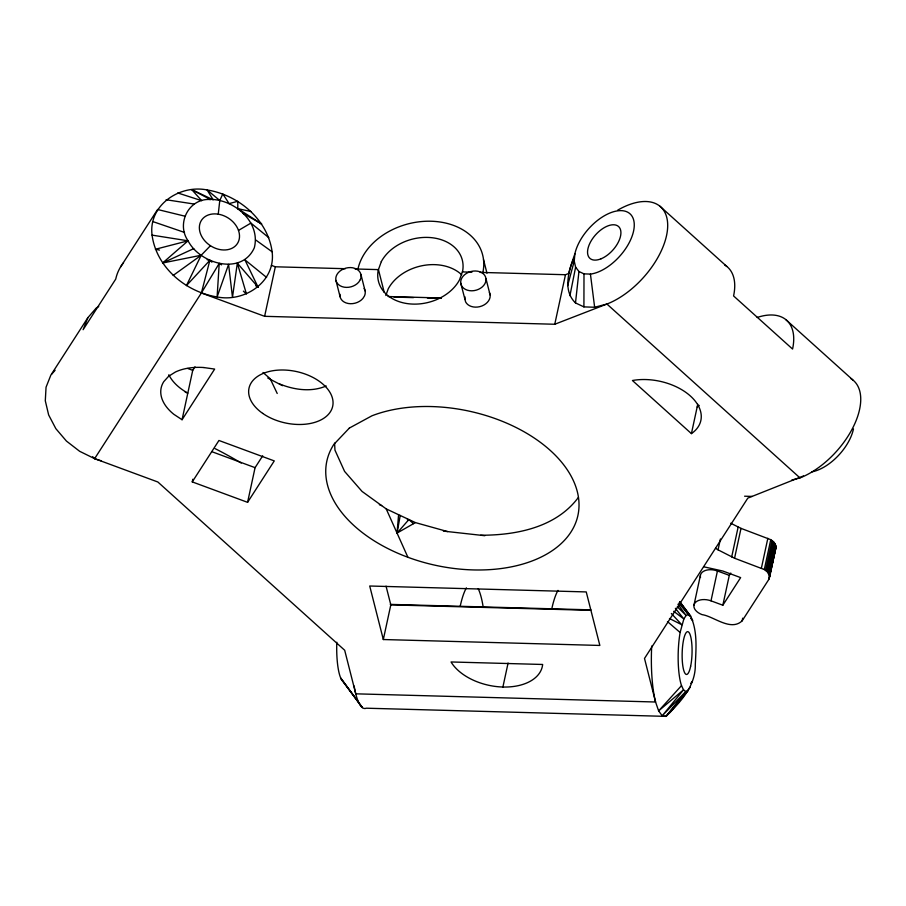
<?xml version="1.0" encoding="UTF-8"?>
<svg xmlns="http://www.w3.org/2000/svg" width="906" height="906" viewBox="0 0 906 906"><rect width="100%" height="100%" fill="white"/><g stroke="black" fill="none" stroke-linecap="round" stroke-linejoin="round"><path stroke-width="1.36" d="M617.699 210.158A64.213 34.564 -48 0 1 667.405 230.384A64.213 34.564 -48 0 1 606.929 304.042L594.642 307.259L583.917 306.885L583.996 273.861L578.945 271.494L575.616 267.145L574.234 261.109L574.891 253.816A38.528 20.736 -48 0 1 613.192 211.845A38.528 20.736 -48 0 1 632.014 236.409A38.528 20.736 -48 0 1 590.429 274.088L583.996 273.861M703.588 566.771L722.897 571.052L740.644 577.609L722.841 605.219L710.995 600.837A12.843 7.894 12.2 0 0 694.687 603.362A12.843 7.894 12.2 0 0 702.093 614.642C713.645 616.216 730.632 631.675 742.116 620.882L768.809 579.455L776.057 546.612L774.143 542.4L770.757 539.67L741.006 528.368L730.7 523.215M769.556 577.518L776.057 546.612M152.061 235.13C148.233 205.152 179.648 184.337 207.1 189.954C238.414 194.96 267.746 219.399 272.128 251.8C275.956 281.777 244.552 302.57 217.112 296.942C185.775 291.981 156.444 267.53 152.061 235.13L188.074 240.815C199.852 263.94 241.676 275.945 254.314 247.791C260.905 221.913 234.122 199.139 209.694 199.365L210.215 199.547M221.574 264.869L219.218 263.431L217.112 296.942L228.584 264.405L232.48 297.27L237.338 263.159L258.085 287.179L255.73 285.741M334.586 443.136L334.96 450.146L344.586 471.403L362.072 491.448L386.216 508.9L398.583 514.71L397.055 533.079L415.39 522.592L447.587 531.573M583.917 306.885L575.491 302.932C561.788 289.671 569.591 269.071 574.891 253.816M575.491 302.932L578.945 271.494M218.244 214.167A21.404 16.455 32.8 0 1 237.395 243.578A21.404 16.455 32.8 0 1 202.672 238.04A21.404 16.455 32.8 0 1 218.244 214.167L219.784 200.486L222.808 193.941L229.127 203.612L237.78 201.291L237.814 208.663L261.585 223.929L243.136 213.431M177.746 192.955L201.721 200.679L191.732 189.626L210.419 199.513C188.856 197.927 175.968 223.646 188.074 240.815L162.604 263L201.189 255.243L210.441 245.719M398.583 514.71L400.226 515.48L397.055 533.079L408.889 519.534L415.39 522.592M569.931 295.684L575.616 267.145M204.009 367.542A48.358 29.717 12.3 0 0 175.436 372.004L168.618 376.273L163.782 381.63A48.358 29.717 12.3 0 0 173.861 414.325L182.061 419.727L192.729 370.361L195.005 366.828M192.253 481.89L218.946 440.475L274.269 460.905L247.587 502.332L192.253 481.89L192.831 479.229M98.731 306.522L96.41 307.87L87.905 317.621L50.838 375.152L46.047 387.224L45.3 400.792L48.641 414.925L55.844 428.663L66.421 441.063L79.649 451.301L94.62 458.651L201.381 292.978L264.62 316.319L275.333 266.794L345.345 268.708M247.587 502.332L255.073 467.655L262.706 455.82M383.317 639.534L369.716 586.012L586.239 591.924L599.851 645.446L383.317 639.534L390.814 604.868L386.047 586.137M264.62 316.319L554.766 324.257L565.48 274.722L568.741 273.465A64.213 34.564 -48 0 1 573.181 259.999M502.898 687.02A48.346 29.694 12.2 0 0 542.649 664.472L451.041 661.969A48.346 29.694 12.2 0 0 502.898 687.02L508.085 663.033M691.414 433.623A48.346 29.694 12.2 0 0 690.417 396.024A48.346 29.694 12.2 0 0 632.422 380.509L691.414 433.623L697.756 404.28M693.939 605.299L700.383 575.435M769.602 576.476L767.699 572.264L764.313 569.534L734.562 558.232L718.062 549.84L720.406 538.979M710.995 600.837L717.439 570.973L729.296 575.355L730.78 573.056M731.686 556.952L738.13 527.088M722.841 605.219L729.296 575.355M734.562 558.232L741.006 528.368M742.116 620.882L742.693 618.164M761.391 568.164L767.846 538.3M764.313 569.534L770.757 539.67M765.593 570.372L772.048 540.508M766.725 571.278L773.18 541.414M767.699 572.264L774.143 542.4M768.481 573.283L774.924 543.419M769.058 574.347L775.513 544.483M769.443 575.412L775.887 545.548M768.809 579.455L776 547.654M803.475 475.956L747.824 498.107L644.506 658.447L655.57 702.003L658.628 710.882L662.195 715.785L666.046 716.374L688.084 690.61L685.751 691.527L683.509 689.828L681.516 685.615A38.528 8.89 -88.4 0 1 680.112 632.479L683.849 618.957L686.114 615.48L688.447 614.562L690.689 616.261C697.575 631.199 696.091 648.47 695.298 664.483C695.797 686.159 680.327 702.059 666.046 716.374L366.239 708.198A64.213 14.813 -88.4 0 1 354.121 685.967M567.632 285.639L574.234 261.109M385.843 295.515L388.221 288.867A43.239 32.627 -14.3 0 1 461.675 274.756M87.905 317.621L83.114 329.693L115.742 279.082A64.213 49.388 32.8 0 1 123.51 262.785M670.95 710.361L669.919 712.603L690.361 687.133M219.218 263.431L201.381 292.978L209.875 260.305L207.146 259.75M120.532 267.01L157.599 209.501L184.688 216.126M182.061 419.727L214.654 369.082L203.997 367.576M666.046 716.374L685.751 691.527L662.195 715.785L683.509 689.828L658.628 710.882L681.516 685.615M690.689 683.464L692.399 681.335M51.699 374.178L55.096 370.271M578.436 497.36C556.035 527.575 516.137 535.276 480.633 535.242M173.182 275.413L201.189 255.243L186.41 285.639L209.875 260.305L211.902 262.174M238.493 230.418L250.928 223.091L268.788 237.666M162.604 263L193.748 248.606M326.217 385.979C311.29 392.423 293.94 389.863 279.297 383.85M554.766 324.257L606.929 304.042L799.987 477.904A64.213 34.564 -48 0 0 852.806 427.847A64.213 34.564 -48 0 0 850.711 378.481M791.787 480.044L799.987 477.904M188.074 240.815L155.402 249.263L159.49 250.09M355.141 268.98L378.448 269.614L384.246 292.434M462.366 271.913L471.924 272.174M480.123 272.389L565.48 274.722M388.062 296.534L441.211 297.983M394.008 297.077L413.476 297.61M427.372 297.995L441.267 298.368M744.596 496.205L752.184 496.42M390.293 604.393L590.938 609.863M390.814 604.868L590.474 610.316M443.385 531.109L484.846 535.706M166.104 199.739L194.178 204.043M237.814 208.663L251.007 211.517M267.78 378.029L282.525 385.673M152.808 221.574L184.53 232.434M271.37 265.356L275.333 266.794M211.608 451.596L255.073 467.655M92.661 456.726L94.62 458.651L157.859 482.003L344.688 650.259L355.764 693.826L655.57 702.003A64.213 14.813 -88.4 0 1 651.697 646.023M185.243 392.151L187.802 393.102A48.358 29.717 12.3 0 1 168.833 374.756M187.746 368.47L192.729 370.361M379.354 504.699L381.664 505.605M400.226 515.48L408.889 519.534L413.464 523.691M191.732 189.626L213.17 199.796L207.1 189.954L219.784 200.486M669.466 618.504L681.799 624.755L671.357 613.509M715.502 548.277L718.062 549.84M258.108 221.744L261.585 223.929M255.617 239.909L272.128 251.8M673.69 611.29L683.849 618.957L675.366 608.311M266.591 277.429L244.869 259.796L258.085 287.179M667.484 621.607L680.112 632.479M263.012 372.491L270.192 378.719L277.213 393.476M659.795 206.104L726.827 266.466M785.808 319.591L852.84 379.954M243.386 291.154L246.432 293.952L237.338 263.159M677.314 606.805L686.114 615.48L677.948 604.268M690.848 618.413L692.694 620.474L691.063 618.186M678.798 603.124L688.447 614.562L679.794 602.411M679.806 601.833L690.689 616.261L679.681 601.584M358.81 702.705L340.769 678.152L362.389 707.609L342.876 681.448A38.528 8.89 -88.4 0 1 336.805 642.218M679.647 602.105L681.278 604.404M685.355 610.146L689.432 615.887M407.179 518.73L408.085 520.463M386.216 508.9L407.893 557.269M460.735 283.125L461.471 285.549A12.843 9.694 -14.3 0 0 482.366 286.851A12.843 9.694 -14.3 0 0 477.632 271.2A12.843 9.694 -14.3 0 0 460.735 283.125L465.616 301.891A12.843 9.694 -14.3 0 0 481.901 305.979A12.843 9.694 -14.3 0 0 489.399 292.57M483.51 259.592L486.964 273.204M485.978 278.663L490.123 294.994M360.939 274.507L365.084 290.849M335.945 280.452L340.101 296.783M590.429 274.088L594.642 307.259M551.799 608.798A64.213 14.813 -88.4 0 1 558.005 590.384M724.698 264.994A64.213 34.564 -48 0 1 733.577 295.945L792.569 349.059A64.213 34.564 -48 0 0 757.178 317.462M699.228 405.424A48.346 29.694 12.2 0 1 697.178 406.975M478.232 588.73A64.213 14.813 -88.4 0 1 483.158 606.907M460.191 606.295A64.213 14.813 -88.4 0 1 466.397 587.881M101.132 460.735A64.213 49.377 32.8 0 1 94.62 458.651M853.475 428.923A38.528 20.736 -48 0 1 811.617 471.901M357.949 269.059A64.213 48.46 -14.3 0 1 431.109 221.234A64.213 48.46 -14.3 0 1 482.864 272.468M700.497 577.541A12.843 7.894 12.2 0 1 717.439 570.973M215.152 448.663A313.555 192.616 12.2 0 1 241.234 463.045M364.11 288.504A12.843 9.694 -14.3 0 1 364.472 295.968L362.932 298.402A12.843 9.694 -14.3 0 1 348.187 303.487A12.843 9.694 -14.3 0 1 339.976 294.235M464.891 299.467A12.843 9.694 -14.3 0 1 465.016 296.885M381.301 261.641L378.21 270.26A43.239 32.627 -14.3 0 0 408.561 303.77A43.239 32.627 -14.3 0 0 459.501 279.886L462.592 271.268A43.239 32.627 -14.3 0 0 432.253 237.746A43.239 32.627 -14.3 0 0 381.301 261.641M360.328 279.637L358.787 282.06A12.843 9.694 -14.3 0 1 342.049 286.636A12.843 9.694 -14.3 0 1 336.987 274.495A12.843 9.694 -14.3 0 1 352.842 267.802L355.764 268.697A12.843 9.694 -14.3 0 1 360.328 279.637M349.365 428.062L333.816 444.438A128.437 78.89 12.2 0 0 451.131 568.085A128.437 78.89 12.2 0 0 571.799 477.405A128.437 78.89 12.2 0 0 371.936 415.797L349.365 428.062M690.644 666.261A21.404 4.938 -88.4 0 0 688.345 631.867A21.404 4.938 -88.4 0 0 682.309 661.006A21.404 4.938 -88.4 0 0 690.644 666.261M601.052 258.799A21.404 11.518 -48 0 0 620.01 228.459A21.404 11.518 -48 0 0 591.641 240.067A21.404 11.518 -48 0 0 601.052 258.799M262.706 413.396A42.809 26.297 12.2 0 0 332.162 408.164A42.809 26.297 12.2 0 0 277.666 370.158A42.809 26.297 12.2 0 0 262.706 413.396"/></g></svg>
